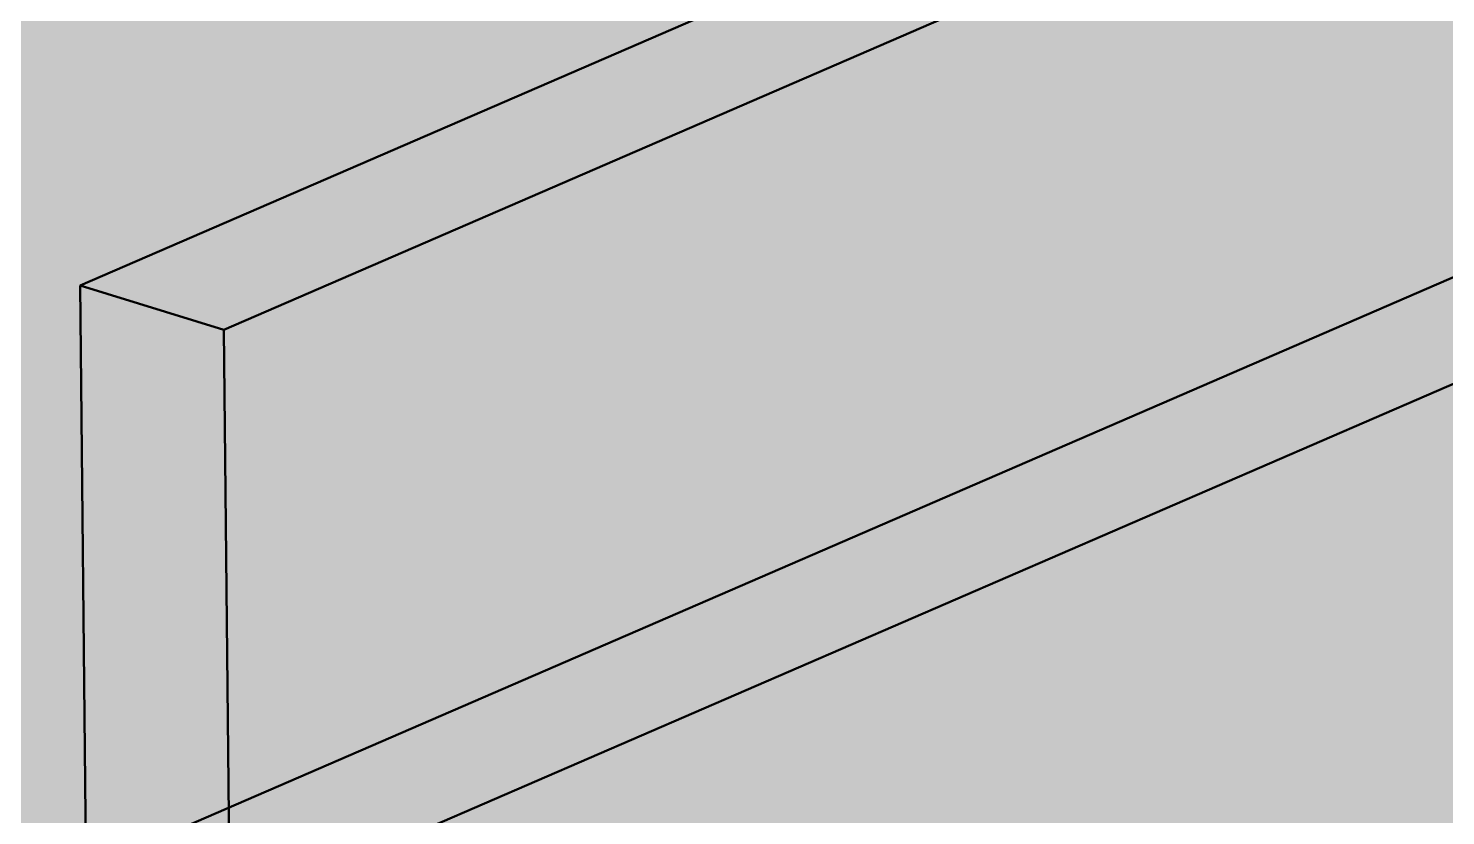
# Model space of a CAD drawing. Header units: metres. Extents: x -902 to -724, y 0 to 650.
# Drawn here: x -897.2192 to -897.1446, y 589.3831 to 589.4245 of the extents above; entities that cross this region are included whole.
import ezdxf

# ---------------------------------------------------------------- set-up
doc = ezdxf.new("R2010")
doc.units = ezdxf.units.M
doc.layers.add('D-BDGE-FLOOR-PAT', color=7, linetype='Continuous', lineweight=50)
doc.layers.add('D-BDGE-FRAMING', color=7, linetype='Continuous', lineweight=50)

# ---------------------------------------------------------------- blocks, each defined once
blk = doc.blocks.new('07_STR_DPS_PermadecPanel - 07_STR_DPS_PermadecPanel-5973116-3D VIEW')
at = {"layer": 'D-BDGE-FRAMING', "color": 9, "true_color": 0xbbbbbb}
for p, q in [((-896.590585, 589.676229), (-897.208915, 589.408616)), ((-896.666971, 589.648772), (-897.21648, 589.410945)), ((-897.208915, 589.408616), (-897.21648, 589.410945)), ((-897.21648, 589.410945), (-897.215651, 589.330076)), ((-897.208133, 589.332371), (-897.208915, 589.408616))]:
    blk.add_line(p, q, dxfattribs=at)

msp = doc.modelspace()

# ---------------------------------------------------------------- hatches: boundary and pattern name
at = {"layer": 'D-BDGE-FLOOR-PAT', "lineweight": 5, "true_color": 0xc0c0c0, "transparency": 33554647}
msp.add_hatch(color=9, dxfattribs=at).paths.add_polyline_path([(-895.673192, 588.799253), (-889.142087, 591.147703), (-892.013887, 592.136006), (-898.545243, 589.787642), (-895.965456, 588.899833)])
h = msp.add_hatch(color=9, dxfattribs=at)
h.paths.add_polyline_path([(-888.860224, 586.586869), (-888.860224, 586.590821), (-895.346085, 588.583367), (-895.34467, 588.661888), (-888.860224, 586.669777), (-883.086861, 589.168018), (-892.314237, 592.008657), (-898.546337, 589.776669), (-898.574598, 589.785689), (-898.572948, 589.576422), (-888.873063, 586.590821)])
h.paths.add_polyline_path([(-888.753615, 586.633001), (-882.97491, 589.133554), (-882.980246, 589.135196), (-888.758951, 586.634643)])

# ---------------------------------------------------------------- linework, layer by layer
at = {"layer": 'D-BDGE-FRAMING', "color": 7, "true_color": 0xf4f4f4}
msp.add_line((-896.170094, 589.827373), (-897.216108, 589.374659), dxfattribs=at)
at = {"layer": 'D-BDGE-FRAMING', "color": 7, "true_color": 0xfdfdfd}
msp.add_line((-896.24648, 589.799916), (-897.216165, 589.380238), dxfattribs=at)

# ---------------------------------------------------------------- block references
at = {"layer": 'D-BDGE-FRAMING', "color": 7, "true_color": 0xf4f4f4}
msp.add_blockref('07_STR_DPS_PermadecPanel - 07_STR_DPS_PermadecPanel-5973116-3D VIEW', (0, 0), dxfattribs=at)

doc.saveas('drawing.dxf')
